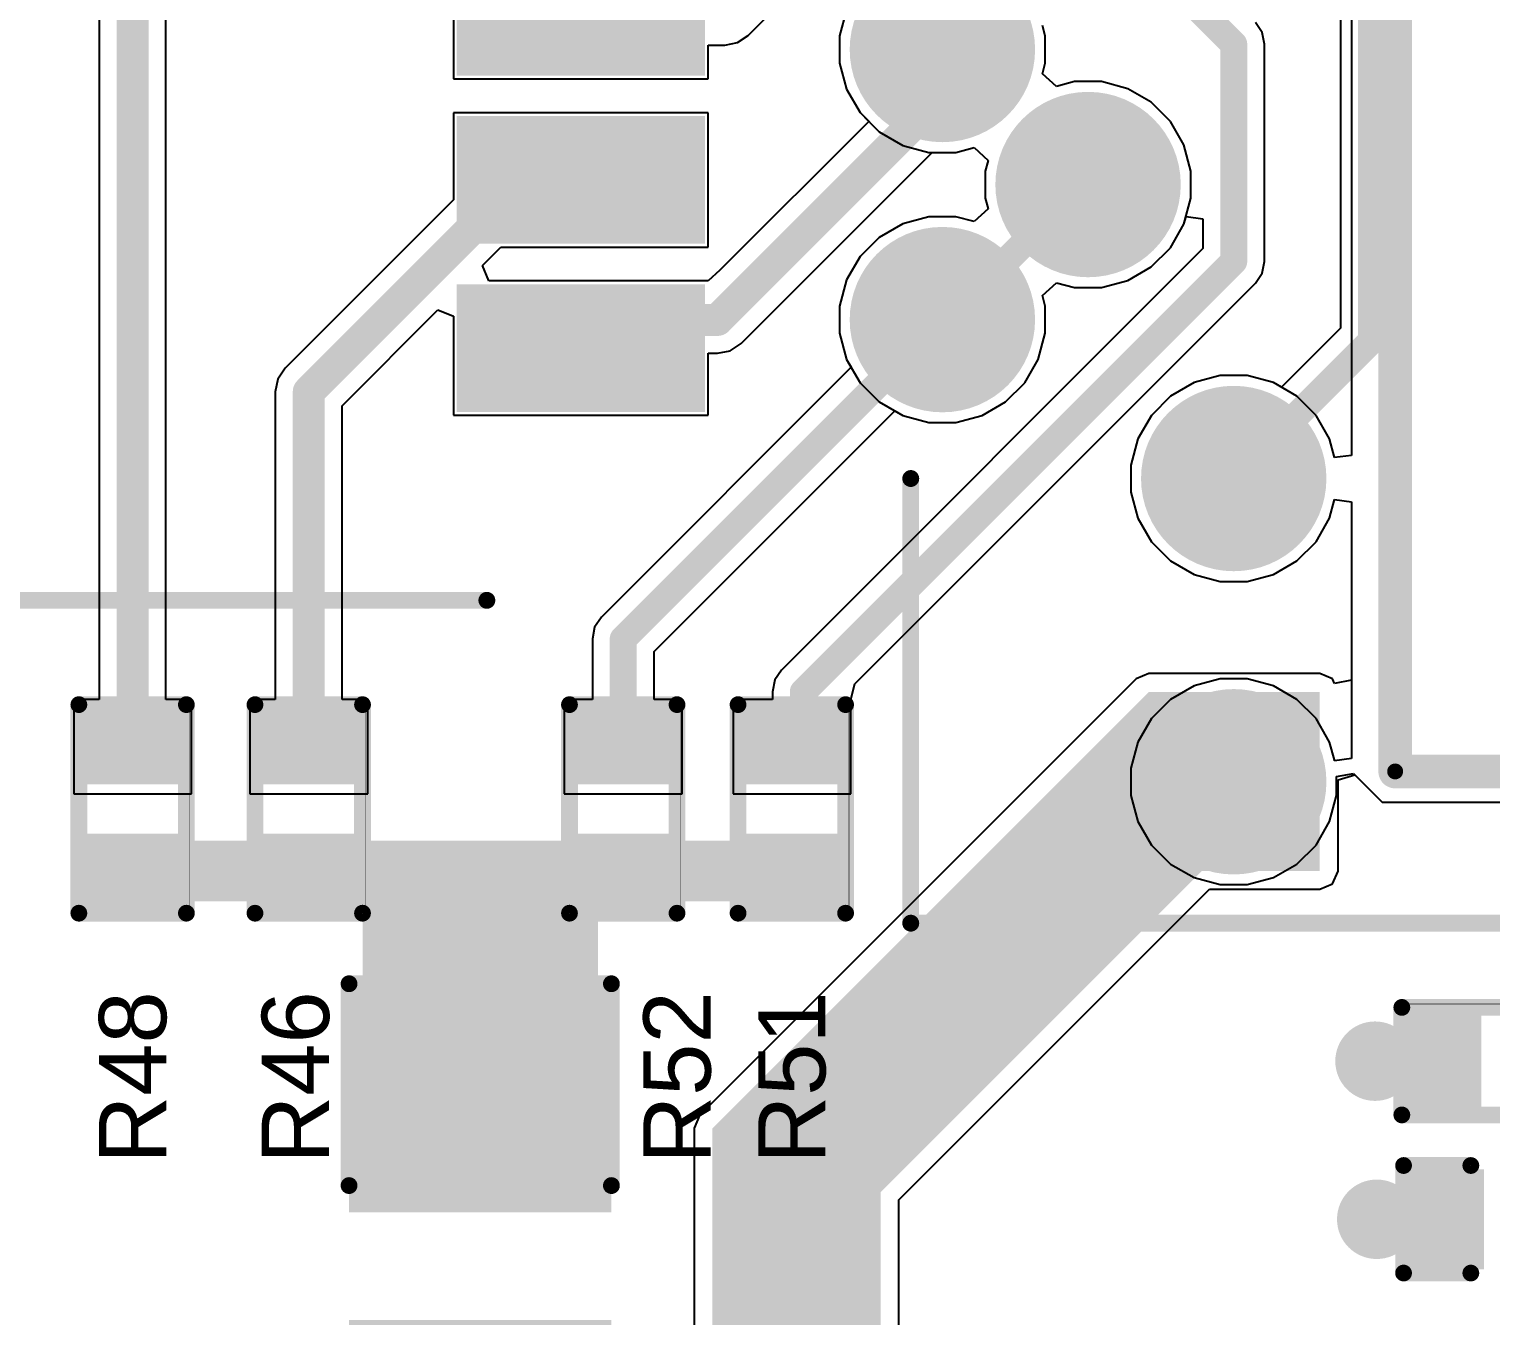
# Model space of a CAD drawing. Header units: inches. Extents: x -3 to 103, y 0 to 40.
# Drawn here: x 80.31 to 91.35, y 8.95 to 18.66 of the extents above; entities that cross this region are included whole.
import ezdxf

# ---------------------------------------------------------------- set-up
doc = ezdxf.new("R2010")
doc.units = ezdxf.units.IN
for name, color, linetype in [('Board Outline', 216, 'Continuous'), ('Bottom Layer', 5, 'Continuous'), ('Bottom Solder', 6, 'Continuous'), ('Mechanical 13', 56, 'Continuous'), ('Multi-Layer', 9, 'Continuous'), ('Pad Holes', 156, 'Continuous'), ('Top Layer', 1, 'Continuous'), ('Top Overlay', 2, 'Continuous'), ('Top Paste', 8, 'Continuous'), ('Top Solder', 216, 'Continuous'), ('Via Holes', 16, 'Continuous')]:
    doc.layers.add(name, color=color, linetype=linetype)
doc.styles.add('Arial', font='', dxfattribs={"height": 0.2})
doc.styles.get('Arial').set_extended_font_data('Arial')

# ---------------------------------------------------------------- blocks, each defined once
blk = doc.blocks.new('H1102NLT_1')
at = {"layer": 'Top Layer'}
for points in [[(-5.1, 4.825), (-3.43, 4.825), (-3.43, 4.065), (-5.1, 4.065)], [(5.1, 4.065), (3.43, 4.065), (3.43, 4.825), (5.1, 4.825)], [(-5.1, 3.555), (-3.43, 3.555), (-3.43, 2.795), (-5.1, 2.795)], [(5.1, 2.795), (3.43, 2.795), (3.43, 3.555), (5.1, 3.555)], [(-5.1, 2.285), (-3.43, 2.285), (-3.43, 1.525), (-5.1, 1.525)], [(5.1, 1.525), (3.43, 1.525), (3.43, 2.285), (5.1, 2.285)], [(-5.1, 1.015), (-3.43, 1.015), (-3.43, 0.255), (-5.1, 0.255)], [(5.1, 0.255), (3.43, 0.255), (3.43, 1.015), (5.1, 1.015)], [(-5.1, -0.255), (-3.43, -0.255), (-3.43, -1.015), (-5.1, -1.015)], [(5.1, -1.015), (3.43, -1.015), (3.43, -0.255), (5.1, -0.255)], [(-5.1, -1.525), (-3.43, -1.525), (-3.43, -2.285), (-5.1, -2.285)], [(5.1, -2.285), (3.43, -2.285), (3.43, -1.525), (5.1, -1.525)], [(-5.1, -2.795), (-3.43, -2.795), (-3.43, -3.555), (-5.1, -3.555)], [(5.1, -3.555), (3.43, -3.555), (3.43, -2.795), (5.1, -2.795)], [(-5.1, -4.065), (-3.43, -4.065), (-3.43, -4.825), (-5.1, -4.825)], [(5.1, -4.825), (3.43, -4.825), (3.43, -4.065), (5.1, -4.065)]]:
    blk.add_hatch(color=1, dxfattribs=at).paths.add_polyline_path(points)
at = {"layer": 'Top Overlay'}
blk.add_hatch(color=2, dxfattribs=at).paths.add_polyline_path([(-3.226, 4.089), (-2.413, 4.089), (-2.413, 4.902), (-3.226, 4.902)])
at = {"layer": 'Top Paste'}
for points in [[(-5.1, 4.825), (-3.43, 4.825), (-3.43, 4.065), (-5.1, 4.065)], [(5.1, 4.065), (3.43, 4.065), (3.43, 4.825), (5.1, 4.825)], [(-5.1, 3.555), (-3.43, 3.555), (-3.43, 2.795), (-5.1, 2.795)], [(5.1, 2.795), (3.43, 2.795), (3.43, 3.555), (5.1, 3.555)], [(-5.1, 2.285), (-3.43, 2.285), (-3.43, 1.525), (-5.1, 1.525)], [(5.1, 1.525), (3.43, 1.525), (3.43, 2.285), (5.1, 2.285)], [(-5.1, 1.015), (-3.43, 1.015), (-3.43, 0.255), (-5.1, 0.255)], [(5.1, 0.255), (3.43, 0.255), (3.43, 1.015), (5.1, 1.015)], [(-5.1, -0.255), (-3.43, -0.255), (-3.43, -1.015), (-5.1, -1.015)], [(5.1, -1.015), (3.43, -1.015), (3.43, -0.255), (5.1, -0.255)], [(-5.1, -1.525), (-3.43, -1.525), (-3.43, -2.285), (-5.1, -2.285)], [(5.1, -2.285), (3.43, -2.285), (3.43, -1.525), (5.1, -1.525)], [(-5.1, -2.795), (-3.43, -2.795), (-3.43, -3.555), (-5.1, -3.555)], [(5.1, -3.555), (3.43, -3.555), (3.43, -2.795), (5.1, -2.795)], [(-5.1, -4.065), (-3.43, -4.065), (-3.43, -4.825), (-5.1, -4.825)], [(5.1, -4.825), (3.43, -4.825), (3.43, -4.065), (5.1, -4.065)]]:
    blk.add_hatch(color=8, dxfattribs=at).paths.add_polyline_path(points)
at = {"layer": 'Top Solder'}
for points in [[(-5.202, 4.927), (-3.328, 4.927), (-3.328, 3.963), (-5.202, 3.963)], [(5.202, 3.963), (3.328, 3.963), (3.328, 4.927), (5.202, 4.927)], [(-5.202, 3.657), (-3.328, 3.657), (-3.328, 2.693), (-5.202, 2.693)], [(5.202, 2.693), (3.328, 2.693), (3.328, 3.657), (5.202, 3.657)], [(-5.202, 2.387), (-3.328, 2.387), (-3.328, 1.423), (-5.202, 1.423)], [(5.202, 1.423), (3.328, 1.423), (3.328, 2.387), (5.202, 2.387)], [(-5.202, 1.117), (-3.328, 1.117), (-3.328, 0.153), (-5.202, 0.153)], [(5.202, 0.153), (3.328, 0.153), (3.328, 1.117), (5.202, 1.117)], [(-5.202, -0.153), (-3.328, -0.153), (-3.328, -1.117), (-5.202, -1.117)], [(5.202, -1.117), (3.328, -1.117), (3.328, -0.153), (5.202, -0.153)], [(-5.202, -1.423), (-3.328, -1.423), (-3.328, -2.387), (-5.202, -2.387)], [(5.202, -2.387), (3.328, -2.387), (3.328, -1.423), (5.202, -1.423)], [(-5.202, -2.693), (-3.328, -2.693), (-3.328, -3.657), (-5.202, -3.657)], [(5.202, -3.657), (3.328, -3.657), (3.328, -2.693), (5.202, -2.693)], [(-5.202, -3.963), (-3.328, -3.963), (-3.328, -4.927), (-5.202, -4.927)], [(5.202, -4.927), (3.328, -4.927), (3.328, -3.963), (5.202, -3.963)]]:
    blk.add_hatch(color=216, dxfattribs=at).paths.add_polyline_path(points)
at = {"layer": 'Top Overlay'}
for points, const_width in [([(-3.555, 6.35), (3.555, 6.35)], 0.127), ([(-5.484, 4.343), (-5.484, 4.597)], 0.254), ([(-5.484, 4.597), (-5.357, 4.47)], 0.254), ([(-5.484, 4.343), (-5.357, 4.47)], 0.254), ([(-3.555, -6.35), (3.555, -6.35)], 0.127)]:
    blk.add_lwpolyline(points, dxfattribs=dict(at, const_width=const_width))
for points, const_width in [([(-3.587, 6.35, 1), (-3.523, 6.35, 1)], 0.0635), ([(3.523, 6.35, 1), (3.587, 6.35, 1)], 0.0635), ([(-5.548, 4.597, 1), (-5.421, 4.597, 1)], 0.127), ([(-5.548, 4.597, 1), (-5.421, 4.597, 1)], 0.127), ([(-5.421, 4.47, 1), (-5.294, 4.47, 1)], 0.127), ([(-5.421, 4.47, 1), (-5.294, 4.47, 1)], 0.127), ([(-5.548, 4.343, 1), (-5.421, 4.343, 1)], 0.127), ([(-5.548, 4.343, 1), (-5.421, 4.343, 1)], 0.127), ([(-3.587, -6.35, 1), (-3.523, -6.35, 1)], 0.0635), ([(3.523, -6.35, 1), (3.587, -6.35, 1)], 0.0635)]:
    blk.add_lwpolyline(points, format="xyb", close=True, dxfattribs=dict(at, const_width=const_width))
blk = doc.blocks.new('R___0402_2')
at = {"layer": 'Top Layer'}
for points in [[(-0.699, -0.318), (-0.699, 0.318), (-0.241, 0.318), (-0.241, -0.318)], [(0.241, -0.318), (0.241, 0.318), (0.699, 0.318), (0.699, -0.318)]]:
    blk.add_hatch(color=1, dxfattribs=at).paths.add_polyline_path(points)
at = {"layer": 'Top Paste'}
for points in [[(-0.699, -0.318), (-0.699, 0.318), (-0.241, 0.318), (-0.241, -0.318)], [(0.241, -0.318), (0.241, 0.318), (0.699, 0.318), (0.699, -0.318)]]:
    blk.add_hatch(color=8, dxfattribs=at).paths.add_polyline_path(points)
at = {"layer": 'Top Solder'}
for points in [[(-0.754, -0.373), (-0.754, 0.373), (-0.186, 0.373), (-0.186, -0.373)], [(0.186, -0.373), (0.186, 0.373), (0.754, 0.373), (0.754, -0.373)]]:
    blk.add_hatch(color=216, dxfattribs=at).paths.add_polyline_path(points)
at = {"layer": 'Top Overlay'}
for points, const_width in [([(0.787, 0.406), (-0.787, 0.406)], 0.127), ([(-0.787, 0.406), (-0.787, -0.406)], 0.127), ([(0.787, 0.406), (0.787, -0.406)], 0.127), ([(0.787, -0.406), (-0.787, -0.406)], 0.127), ([(0.813, -0.432), (-0.813, -0.432)], 0.00323)]:
    blk.add_lwpolyline(points, dxfattribs=dict(at, const_width=const_width))
for points, const_width in [([(-0.819, 0.406, 1), (-0.756, 0.406, 1)], 0.0635), ([(-0.819, 0.406, 1), (-0.756, 0.406, 1)], 0.0635), ([(0.756, 0.406, 1), (0.819, 0.406, 1)], 0.0635), ([(0.756, 0.406, 1), (0.819, 0.406, 1)], 0.0635), ([(-0.819, -0.406, 1), (-0.756, -0.406, 1)], 0.0635), ([(-0.819, -0.406, 1), (-0.756, -0.406, 1)], 0.0635), ([(-0.814, -0.432, 1), (-0.812, -0.432, 1)], 0.00161), ([(0.756, -0.406, 1), (0.819, -0.406, 1)], 0.0635), ([(0.756, -0.406, 1), (0.819, -0.406, 1)], 0.0635), ([(0.812, -0.432, 1), (0.814, -0.432, 1)], 0.00161)]:
    blk.add_lwpolyline(points, format="xyb", close=True, dxfattribs=dict(at, const_width=const_width))
blk = doc.blocks.new('R___0402_3')
at = {"layer": 'Top Layer'}
for points in [[(-0.699, -0.318), (-0.699, 0.318), (-0.241, 0.318), (-0.241, -0.318)], [(0.241, -0.318), (0.241, 0.318), (0.699, 0.318), (0.699, -0.318)]]:
    blk.add_hatch(color=1, dxfattribs=at).paths.add_polyline_path(points)
at = {"layer": 'Top Paste'}
for points in [[(-0.699, -0.318), (-0.699, 0.318), (-0.241, 0.318), (-0.241, -0.318)], [(0.241, -0.318), (0.241, 0.318), (0.699, 0.318), (0.699, -0.318)]]:
    blk.add_hatch(color=8, dxfattribs=at).paths.add_polyline_path(points)
at = {"layer": 'Top Solder'}
for points in [[(-0.754, -0.373), (-0.754, 0.373), (-0.186, 0.373), (-0.186, -0.373)], [(0.186, -0.373), (0.186, 0.373), (0.754, 0.373), (0.754, -0.373)]]:
    blk.add_hatch(color=216, dxfattribs=at).paths.add_polyline_path(points)
at = {"layer": 'Top Overlay'}
for points, const_width in [([(-0.787, 0.406), (0.787, 0.406)], 0.127), ([(-0.787, 0.406), (-0.787, -0.406)], 0.127), ([(0.787, 0.406), (0.787, -0.406)], 0.127), ([(-0.787, -0.406), (0.787, -0.406)], 0.127), ([(-0.813, -0.432), (0.813, -0.432)], 0.00323)]:
    blk.add_lwpolyline(points, dxfattribs=dict(at, const_width=const_width))
for points, const_width in [([(-0.819, 0.406, 1), (-0.756, 0.406, 1)], 0.0635), ([(-0.819, 0.406, 1), (-0.756, 0.406, 1)], 0.0635), ([(0.756, 0.406, 1), (0.819, 0.406, 1)], 0.0635), ([(0.756, 0.406, 1), (0.819, 0.406, 1)], 0.0635), ([(-0.819, -0.406, 1), (-0.756, -0.406, 1)], 0.0635), ([(-0.819, -0.406, 1), (-0.756, -0.406, 1)], 0.0635), ([(-0.814, -0.432, 1), (-0.812, -0.432, 1)], 0.00161), ([(0.756, -0.406, 1), (0.819, -0.406, 1)], 0.0635), ([(0.756, -0.406, 1), (0.819, -0.406, 1)], 0.0635), ([(0.812, -0.432, 1), (0.814, -0.432, 1)], 0.00161)]:
    blk.add_lwpolyline(points, format="xyb", close=True, dxfattribs=dict(at, const_width=const_width))
blk = doc.blocks.new('R___0402_4')
at = {"layer": 'Top Layer'}
for points in [[(-0.699, -0.318), (-0.699, 0.318), (-0.241, 0.318), (-0.241, -0.318)], [(0.241, -0.318), (0.241, 0.318), (0.699, 0.318), (0.699, -0.318)]]:
    blk.add_hatch(color=1, dxfattribs=at).paths.add_polyline_path(points)
at = {"layer": 'Top Paste'}
for points in [[(-0.699, -0.318), (-0.699, 0.318), (-0.241, 0.318), (-0.241, -0.318)], [(0.241, -0.318), (0.241, 0.318), (0.699, 0.318), (0.699, -0.318)]]:
    blk.add_hatch(color=8, dxfattribs=at).paths.add_polyline_path(points)
at = {"layer": 'Top Solder'}
for points in [[(-0.754, -0.373), (-0.754, 0.373), (-0.186, 0.373), (-0.186, -0.373)], [(0.186, -0.373), (0.186, 0.373), (0.754, 0.373), (0.754, -0.373)]]:
    blk.add_hatch(color=216, dxfattribs=at).paths.add_polyline_path(points)
at = {"layer": 'Top Overlay'}
for points, const_width in [([(-0.787, 0.406), (0.787, 0.406)], 0.127), ([(-0.787, 0.406), (-0.787, -0.406)], 0.127), ([(0.787, 0.406), (0.787, -0.406)], 0.127), ([(-0.787, -0.406), (0.787, -0.406)], 0.127), ([(-0.813, -0.432), (0.813, -0.432)], 0.00323)]:
    blk.add_lwpolyline(points, dxfattribs=dict(at, const_width=const_width))
for points, const_width in [([(-0.819, 0.406, 1), (-0.756, 0.406, 1)], 0.0635), ([(-0.819, 0.406, 1), (-0.756, 0.406, 1)], 0.0635), ([(0.756, 0.406, 1), (0.819, 0.406, 1)], 0.0635), ([(0.756, 0.406, 1), (0.819, 0.406, 1)], 0.0635), ([(-0.819, -0.406, 1), (-0.756, -0.406, 1)], 0.0635), ([(-0.819, -0.406, 1), (-0.756, -0.406, 1)], 0.0635), ([(-0.814, -0.432, 1), (-0.812, -0.432, 1)], 0.00161), ([(0.756, -0.406, 1), (0.819, -0.406, 1)], 0.0635), ([(0.756, -0.406, 1), (0.819, -0.406, 1)], 0.0635), ([(0.812, -0.432, 1), (0.814, -0.432, 1)], 0.00161)]:
    blk.add_lwpolyline(points, format="xyb", close=True, dxfattribs=dict(at, const_width=const_width))
blk = doc.blocks.new('R___0402_5')
at = {"layer": 'Top Layer'}
for points in [[(-0.699, -0.318), (-0.699, 0.318), (-0.241, 0.318), (-0.241, -0.318)], [(0.241, -0.318), (0.241, 0.318), (0.699, 0.318), (0.699, -0.318)]]:
    blk.add_hatch(color=1, dxfattribs=at).paths.add_polyline_path(points)
at = {"layer": 'Top Paste'}
for points in [[(-0.699, -0.318), (-0.699, 0.318), (-0.241, 0.318), (-0.241, -0.318)], [(0.241, -0.318), (0.241, 0.318), (0.699, 0.318), (0.699, -0.318)]]:
    blk.add_hatch(color=8, dxfattribs=at).paths.add_polyline_path(points)
at = {"layer": 'Top Solder'}
for points in [[(-0.754, -0.373), (-0.754, 0.373), (-0.186, 0.373), (-0.186, -0.373)], [(0.186, -0.373), (0.186, 0.373), (0.754, 0.373), (0.754, -0.373)]]:
    blk.add_hatch(color=216, dxfattribs=at).paths.add_polyline_path(points)
at = {"layer": 'Top Overlay'}
for points, const_width in [([(-0.787, 0.406), (0.787, 0.406)], 0.127), ([(-0.787, 0.406), (-0.787, -0.406)], 0.127), ([(0.787, 0.406), (0.787, -0.406)], 0.127), ([(-0.787, -0.406), (0.787, -0.406)], 0.127), ([(-0.813, -0.432), (0.813, -0.432)], 0.00323)]:
    blk.add_lwpolyline(points, dxfattribs=dict(at, const_width=const_width))
for points, const_width in [([(-0.819, 0.406, 1), (-0.756, 0.406, 1)], 0.0635), ([(-0.819, 0.406, 1), (-0.756, 0.406, 1)], 0.0635), ([(0.756, 0.406, 1), (0.819, 0.406, 1)], 0.0635), ([(0.756, 0.406, 1), (0.819, 0.406, 1)], 0.0635), ([(-0.819, -0.406, 1), (-0.756, -0.406, 1)], 0.0635), ([(-0.819, -0.406, 1), (-0.756, -0.406, 1)], 0.0635), ([(-0.814, -0.432, 1), (-0.812, -0.432, 1)], 0.00161), ([(0.756, -0.406, 1), (0.819, -0.406, 1)], 0.0635), ([(0.756, -0.406, 1), (0.819, -0.406, 1)], 0.0635), ([(0.812, -0.432, 1), (0.814, -0.432, 1)], 0.00161)]:
    blk.add_lwpolyline(points, format="xyb", close=True, dxfattribs=dict(at, const_width=const_width))
blk = doc.blocks.new('R___0402_6')
at = {"layer": 'Top Layer'}
for points in [[(-0.699, -0.318), (-0.699, 0.318), (-0.241, 0.318), (-0.241, -0.318)], [(0.241, -0.318), (0.241, 0.318), (0.699, 0.318), (0.699, -0.318)]]:
    blk.add_hatch(color=1, dxfattribs=at).paths.add_polyline_path(points)
at = {"layer": 'Top Paste'}
for points in [[(-0.699, -0.318), (-0.699, 0.318), (-0.241, 0.318), (-0.241, -0.318)], [(0.241, -0.318), (0.241, 0.318), (0.699, 0.318), (0.699, -0.318)]]:
    blk.add_hatch(color=8, dxfattribs=at).paths.add_polyline_path(points)
at = {"layer": 'Top Solder'}
for points in [[(-0.754, -0.373), (-0.754, 0.373), (-0.186, 0.373), (-0.186, -0.373)], [(0.186, -0.373), (0.186, 0.373), (0.754, 0.373), (0.754, -0.373)]]:
    blk.add_hatch(color=216, dxfattribs=at).paths.add_polyline_path(points)
at = {"layer": 'Top Overlay'}
for points, const_width in [([(-0.787, 0.406), (0.787, 0.406)], 0.127), ([(-0.787, 0.406), (-0.787, -0.406)], 0.127), ([(0.787, 0.406), (0.787, -0.406)], 0.127), ([(-0.787, -0.406), (0.787, -0.406)], 0.127), ([(-0.813, -0.432), (0.813, -0.432)], 0.00323)]:
    blk.add_lwpolyline(points, dxfattribs=dict(at, const_width=const_width))
for points, const_width in [([(-0.819, 0.406, 1), (-0.756, 0.406, 1)], 0.0635), ([(-0.819, 0.406, 1), (-0.756, 0.406, 1)], 0.0635), ([(0.756, 0.406, 1), (0.819, 0.406, 1)], 0.0635), ([(0.756, 0.406, 1), (0.819, 0.406, 1)], 0.0635), ([(-0.819, -0.406, 1), (-0.756, -0.406, 1)], 0.0635), ([(-0.819, -0.406, 1), (-0.756, -0.406, 1)], 0.0635), ([(-0.814, -0.432, 1), (-0.812, -0.432, 1)], 0.00161), ([(0.756, -0.406, 1), (0.819, -0.406, 1)], 0.0635), ([(0.756, -0.406, 1), (0.819, -0.406, 1)], 0.0635), ([(0.812, -0.432, 1), (0.814, -0.432, 1)], 0.00161)]:
    blk.add_lwpolyline(points, format="xyb", close=True, dxfattribs=dict(at, const_width=const_width))
blk = doc.blocks.new('C___1206_7')
at = {"layer": 'Top Layer'}
for points in [[(-2.032, 0.889), (-0.508, 0.889), (-0.508, -0.889), (-2.032, -0.889)], [(0.508, 0.889), (2.032, 0.889), (2.032, -0.889), (0.508, -0.889)]]:
    blk.add_hatch(color=1, dxfattribs=at).paths.add_polyline_path(points)
at = {"layer": 'Top Paste'}
for points in [[(-2.032, 0.889), (-0.508, 0.889), (-0.508, -0.889), (-2.032, -0.889)], [(0.508, 0.889), (2.032, 0.889), (2.032, -0.889), (0.508, -0.889)]]:
    blk.add_hatch(color=8, dxfattribs=at).paths.add_polyline_path(points)
at = {"layer": 'Top Solder'}
for points in [[(-2.1336, 0.9906), (-0.4064, 0.9906), (-0.4064, -0.9906), (-2.1336, -0.9906)], [(0.4064, 0.9906), (2.1336, 0.9906), (2.1336, -0.9906), (0.4064, -0.9906)]]:
    blk.add_hatch(color=216, dxfattribs=at).paths.add_polyline_path(points)
at = {"layer": 'Top Overlay', "const_width": 0.127}
for points in [[(-2.1336, 0.9906), (-0.6096, 0.9906)], [(-2.1336, 0.9906), (-2.1336, -0.9906)], [(0.6096, 0.9906), (2.1336, 0.9906)], [(2.1336, 0.9906), (2.1336, -0.9906)], [(-2.1336, -0.9906), (-0.6096, -0.9906)], [(0.6096, -0.9906), (2.1336, -0.9906)]]:
    blk.add_lwpolyline(points, dxfattribs=at)
at = {"layer": 'Top Overlay', "const_width": 0.0635}
for points in [[(-2.16535, 0.9906, 1), (-2.10185, 0.9906, 1)], [(-2.16535, 0.9906, 1), (-2.10185, 0.9906, 1)], [(-0.64135, 0.9906, 1), (-0.57785, 0.9906, 1)], [(0.57785, 0.9906, 1), (0.64135, 0.9906, 1)], [(2.10185, 0.9906, 1), (2.16535, 0.9906, 1)], [(2.10185, 0.9906, 1), (2.16535, 0.9906, 1)], [(-2.16535, -0.9906, 1), (-2.10185, -0.9906, 1)], [(-2.16535, -0.9906, 1), (-2.10185, -0.9906, 1)], [(-0.64135, -0.9906, 1), (-0.57785, -0.9906, 1)], [(0.57785, -0.9906, 1), (0.64135, -0.9906, 1)], [(2.10185, -0.9906, 1), (2.16535, -0.9906, 1)], [(2.10185, -0.9906, 1), (2.16535, -0.9906, 1)]]:
    blk.add_lwpolyline(points, format="xyb", close=True, dxfattribs=at)
blk = doc.blocks.new('C___0402_8')
at = {"layer": 'Top Layer'}
for points in [[(-0.699, -0.318), (-0.699, 0.318), (-0.241, 0.318), (-0.241, -0.318)], [(0.241, -0.318), (0.241, 0.318), (0.699, 0.318), (0.699, -0.318)]]:
    blk.add_hatch(color=1, dxfattribs=at).paths.add_polyline_path(points)
at = {"layer": 'Top Paste'}
for points in [[(-0.699, -0.318), (-0.699, 0.318), (-0.241, 0.318), (-0.241, -0.318)], [(0.241, -0.318), (0.241, 0.318), (0.699, 0.318), (0.699, -0.318)]]:
    blk.add_hatch(color=8, dxfattribs=at).paths.add_polyline_path(points)
at = {"layer": 'Top Solder'}
for points in [[(-0.758, -0.377), (-0.758, 0.377), (-0.181, 0.377), (-0.181, -0.377)], [(0.181, -0.377), (0.181, 0.377), (0.758, 0.377), (0.758, -0.377)]]:
    blk.add_hatch(color=216, dxfattribs=at).paths.add_polyline_path(points)
at = {"layer": 'Top Overlay', "const_width": 0.127}
for points in [[(-0.787, 0.406), (-0.787, -0.406)], [(-0.279, 0.406), (-0.787, 0.406)], [(0.787, 0.406), (0.279, 0.406)], [(0.787, 0.406), (0.787, -0.406)], [(-0.279, -0.406), (-0.787, -0.406)], [(0.787, -0.406), (0.279, -0.406)]]:
    blk.add_lwpolyline(points, dxfattribs=at)
at = {"layer": 'Top Overlay', "const_width": 0.0635}
for points in [[(-0.819, 0.406, 1), (-0.756, 0.406, 1)], [(-0.819, 0.406, 1), (-0.756, 0.406, 1)], [(-0.311, 0.406, 1), (-0.248, 0.406, 1)], [(0.248, 0.406, 1), (0.311, 0.406, 1)], [(0.756, 0.406, 1), (0.819, 0.406, 1)], [(0.756, 0.406, 1), (0.819, 0.406, 1)], [(-0.819, -0.406, 1), (-0.756, -0.406, 1)], [(-0.819, -0.406, 1), (-0.756, -0.406, 1)], [(-0.311, -0.406, 1), (-0.248, -0.406, 1)], [(0.248, -0.406, 1), (0.311, -0.406, 1)], [(0.756, -0.406, 1), (0.819, -0.406, 1)], [(0.756, -0.406, 1), (0.819, -0.406, 1)]]:
    blk.add_lwpolyline(points, format="xyb", close=True, dxfattribs=at)
blk = doc.blocks.new('RC01835_79')
at = {"layer": 'Bottom Layer'}
h = blk.add_hatch(color=5, dxfattribs=at)
edge = h.paths.add_edge_path()
edge.add_arc((4.77, -1.6), 0.65, 0, 360)
h = blk.add_hatch(color=5, dxfattribs=at)
edge = h.paths.add_edge_path()
edge.add_arc((7.06, -1.6), 0.65, 0, 360)
h = blk.add_hatch(color=5, dxfattribs=at)
edge = h.paths.add_edge_path()
edge.add_arc((2.55, -2.7), 0.65, 0, 360)
h = blk.add_hatch(color=5, dxfattribs=at)
edge = h.paths.add_edge_path()
edge.add_arc((1.53, -3.8), 0.65, 0, 360)
h = blk.add_hatch(color=5, dxfattribs=at)
edge = h.paths.add_edge_path()
edge.add_arc((3.57, -3.8), 0.65, 0, 360)
at = {"layer": 'Bottom Solder'}
h = blk.add_hatch(color=6, dxfattribs=at)
edge = h.paths.add_edge_path()
edge.add_arc((4.77, -1.6), 0.7, 0, 360)
h = blk.add_hatch(color=6, dxfattribs=at)
edge = h.paths.add_edge_path()
edge.add_arc((7.06, -1.6), 0.7, 0, 360)
h = blk.add_hatch(color=6, dxfattribs=at)
edge = h.paths.add_edge_path()
edge.add_arc((2.55, -2.7), 0.7, 0, 360)
h = blk.add_hatch(color=6, dxfattribs=at)
edge = h.paths.add_edge_path()
edge.add_arc((1.53, -3.8), 0.7, 0, 360)
h = blk.add_hatch(color=6, dxfattribs=at)
edge = h.paths.add_edge_path()
edge.add_arc((3.57, -3.8), 0.7, 0, 360)
at = {"layer": 'Multi-Layer'}
h = blk.add_hatch(color=9, dxfattribs=at)
edge = h.paths.add_edge_path()
edge.add_arc((4.77, -1.6), 0.65, 0, 360)
h = blk.add_hatch(color=9, dxfattribs=at)
edge = h.paths.add_edge_path()
edge.add_arc((7.06, -1.6), 0.65, 0, 360)
h = blk.add_hatch(color=9, dxfattribs=at)
edge = h.paths.add_edge_path()
edge.add_arc((2.55, -2.7), 0.65, 0, 360)
h = blk.add_hatch(color=9, dxfattribs=at)
edge = h.paths.add_edge_path()
edge.add_arc((1.53, -3.8), 0.65, 0, 360)
h = blk.add_hatch(color=9, dxfattribs=at)
edge = h.paths.add_edge_path()
edge.add_arc((3.57, -3.8), 0.65, 0, 360)
at = {"layer": 'Pad Holes'}
h = blk.add_hatch(color=7, dxfattribs=at)
edge = h.paths.add_edge_path()
edge.add_arc((4.77, -1.6), 0.45, 0, 360)
h = blk.add_hatch(color=7, dxfattribs=at)
edge = h.paths.add_edge_path()
edge.add_arc((7.06, -1.6), 0.45, 0, 360)
h = blk.add_hatch(color=7, dxfattribs=at)
edge = h.paths.add_edge_path()
edge.add_arc((2.55, -2.7), 0.45, 0, 360)
h = blk.add_hatch(color=7, dxfattribs=at)
edge = h.paths.add_edge_path()
edge.add_arc((1.53, -3.8), 0.45, 0, 360)
h = blk.add_hatch(color=7, dxfattribs=at)
edge = h.paths.add_edge_path()
edge.add_arc((3.57, -3.8), 0.45, 0, 360)
at = {"layer": 'Top Layer'}
h = blk.add_hatch(color=1, dxfattribs=at)
edge = h.paths.add_edge_path()
edge.add_arc((4.77, -1.6), 0.65, 0, 360)
h = blk.add_hatch(color=1, dxfattribs=at)
edge = h.paths.add_edge_path()
edge.add_arc((7.06, -1.6), 0.65, 0, 360)
h = blk.add_hatch(color=1, dxfattribs=at)
edge = h.paths.add_edge_path()
edge.add_arc((2.55, -2.7), 0.65, 0, 360)
h = blk.add_hatch(color=1, dxfattribs=at)
edge = h.paths.add_edge_path()
edge.add_arc((1.53, -3.8), 0.65, 0, 360)
h = blk.add_hatch(color=1, dxfattribs=at)
edge = h.paths.add_edge_path()
edge.add_arc((3.57, -3.8), 0.65, 0, 360)
at = {"layer": 'Top Solder'}
h = blk.add_hatch(color=216, dxfattribs=at)
edge = h.paths.add_edge_path()
edge.add_arc((4.77, -1.6), 0.7, 0, 360)
h = blk.add_hatch(color=216, dxfattribs=at)
edge = h.paths.add_edge_path()
edge.add_arc((7.06, -1.6), 0.7, 0, 360)
h = blk.add_hatch(color=216, dxfattribs=at)
edge = h.paths.add_edge_path()
edge.add_arc((2.55, -2.7), 0.7, 0, 360)
h = blk.add_hatch(color=216, dxfattribs=at)
edge = h.paths.add_edge_path()
edge.add_arc((1.53, -3.8), 0.7, 0, 360)
h = blk.add_hatch(color=216, dxfattribs=at)
edge = h.paths.add_edge_path()
edge.add_arc((3.57, -3.8), 0.7, 0, 360)
at = {"layer": 'Mechanical 13', "const_width": 0.12}
for points in [[(6.982, -0.381), (6.982, 9.009)], [(6.982, -0.381), (-6.984, -0.381)]]:
    blk.add_lwpolyline(points, dxfattribs=at)
at = {"layer": 'Mechanical 13', "const_width": 0.06}
blk.add_lwpolyline([(6.952, -0.381, 1), (7.012, -0.381, 1)], format="xyb", close=True, dxfattribs=at)
blk.add_lwpolyline([(6.952, -0.381, 1), (7.012, -0.381, 1)], format="xyb", close=True, dxfattribs=at)
at = {"layer": 'Top Overlay', "const_width": 0.127}
for points in [[(8.128, -4.039), (8.128, 2.077)], [(8.128, -4.039), (4.77, -4.039)]]:
    blk.add_lwpolyline(points, dxfattribs=at)
at = {"layer": 'Top Overlay', "const_width": 0.0635}
for points in [[(4.738, -4.039, 1), (4.802, -4.039, 1)], [(8.096, -4.039, 1), (8.16, -4.039, 1)], [(8.096, -4.039, 1), (8.16, -4.039, 1)]]:
    blk.add_lwpolyline(points, format="xyb", close=True, dxfattribs=at)

msp = doc.modelspace()

# ---------------------------------------------------------------- hatches: boundary and pattern name
at = {"layer": 'Bottom Layer'}
h = msp.add_hatch(color=5, dxfattribs=at)
edge = h.paths.add_edge_path()
edge.add_arc((90.475, 10.871), 0.3, 0, 360)
h = msp.add_hatch(color=5, dxfattribs=at)
edge = h.paths.add_edge_path()
edge.add_arc((90.488, 9.677), 0.3, 0, 360)
at = {"layer": 'Bottom Solder'}
h = msp.add_hatch(color=6, dxfattribs=at)
edge = h.paths.add_edge_path()
edge.add_arc((90.475, 10.871), 0.3, 0, 360)
h = msp.add_hatch(color=6, dxfattribs=at)
edge = h.paths.add_edge_path()
edge.add_arc((90.488, 9.677), 0.3, 0, 360)
at = {"layer": 'Top Layer'}
for points in [[(90.058, 12.306), (89.167, 12.306), (86.741, 9.881), (86.741, 5.613), (70.739, 5.613), (70.739, 13.4), (73.114, 13.4), (73.114, 12.052), (74.435, 12.052), (74.435, 7.214), (77.572, 7.214), (77.572, 10.707), (77.583, 10.719), (77.583, 11.481), (79.769, 11.481), (79.769, 6.604), (85.471, 6.604), (85.471, 10.364), (88.768, 13.66), (90.058, 13.66)], [(80.775, 12.078), (86.389, 12.078), (86.389, 12.535), (80.775, 12.535)], [(82.829, 9.83), (84.607, 9.83), (84.607, 12.243), (82.829, 12.243)]]:
    msp.add_hatch(color=1, dxfattribs=at).paths.add_polyline_path(points)
h = msp.add_hatch(color=1, dxfattribs=at)
edge = h.paths.add_edge_path()
edge.add_arc((90.475, 10.871), 0.3, 0, 360)
h = msp.add_hatch(color=1, dxfattribs=at)
edge = h.paths.add_edge_path()
edge.add_arc((90.488, 9.677), 0.3, 0, 360)
at = {"layer": 'Via Holes'}
h = msp.add_hatch(color=7, dxfattribs=at)
edge = h.paths.add_edge_path()
edge.add_arc((90.475, 10.871), 0.15, 0, 360)
h = msp.add_hatch(color=7, dxfattribs=at)
edge = h.paths.add_edge_path()
edge.add_arc((90.488, 9.677), 0.15, 0, 360)

# ---------------------------------------------------------------- linework, layer by layer
at = {"layer": 'Board Outline', "const_width": 0.254}
for points in [[(90.627, 13.058), (90.627, 27.026)], [(90.627, 13.058), (100, 13.058)]]:
    msp.add_lwpolyline(points, dxfattribs=at)
at = {"layer": 'Board Outline', "const_width": 0.127}
msp.add_lwpolyline([(90.564, 13.058, 1), (90.691, 13.058, 1)], format="xyb", close=True, dxfattribs=at)
msp.add_lwpolyline([(90.564, 13.058, 1), (90.691, 13.058, 1)], format="xyb", close=True, dxfattribs=at)
at = {"layer": 'Bottom Layer'}
for p, q in [((90.297, 24.084), (90.297, 15.446)), ((86.484, 18.811), (86.431, 18.613)), ((87.985, 18.613), (87.964, 18.693)), ((86.431, 18.613), (86.431, 18.408)), ((87.985, 18.408), (87.985, 18.613)), ((86.431, 18.408), (86.484, 18.211)), ((87.964, 18.328), (87.985, 18.408)), ((88.069, 18.231), (87.964, 18.328)), ((88.206, 18.268), (88.069, 18.231)), ((88.41, 18.268), (88.206, 18.268)), ((88.608, 18.215), (88.41, 18.268)), ((88.785, 18.112), (88.608, 18.215)), ((86.484, 18.211), (86.586, 18.034)), ((88.93, 17.968), (88.785, 18.112)), ((86.586, 18.034), (86.731, 17.889)), ((86.731, 17.889), (86.908, 17.787)), ((89.032, 17.79), (88.93, 17.968)), ((86.908, 17.787), (87.106, 17.734)), ((87.31, 17.734), (87.447, 17.77)), ((87.447, 17.77), (87.553, 17.673)), ((89.085, 17.593), (89.032, 17.79)), ((87.106, 17.734), (87.31, 17.734)), ((87.553, 17.673), (87.531, 17.593)), ((87.531, 17.593), (87.531, 17.388)), ((89.085, 17.388), (89.085, 17.593)), ((87.531, 17.388), (87.553, 17.308)), ((89.032, 17.191), (89.085, 17.388)), ((87.106, 17.248), (86.908, 17.195)), ((87.31, 17.248), (87.106, 17.248)), ((87.447, 17.211), (87.31, 17.248)), ((87.553, 17.308), (87.447, 17.211)), ((86.908, 17.195), (86.731, 17.092)), ((88.93, 17.013), (89.032, 17.191)), ((86.731, 17.092), (86.586, 16.948)), ((88.785, 16.869), (88.93, 17.013)), ((86.586, 16.948), (86.484, 16.771)), ((88.608, 16.767), (88.785, 16.869)), ((86.484, 16.771), (86.431, 16.573)), ((87.964, 16.653), (88.069, 16.75)), ((88.069, 16.75), (88.206, 16.714)), ((88.206, 16.714), (88.41, 16.714)), ((88.41, 16.714), (88.608, 16.767)), ((86.431, 16.573), (86.431, 16.368)), ((87.985, 16.573), (87.964, 16.653)), ((87.985, 16.368), (87.985, 16.573)), ((86.431, 16.368), (86.484, 16.171)), ((87.932, 16.171), (87.985, 16.368)), ((86.484, 16.171), (86.586, 15.994)), ((87.83, 15.994), (87.932, 16.171)), ((89.306, 16.048), (89.108, 15.995)), ((89.51, 16.048), (89.306, 16.048)), ((89.708, 15.995), (89.51, 16.048)), ((86.586, 15.994), (86.731, 15.849)), ((87.685, 15.849), (87.83, 15.994)), ((89.108, 15.995), (88.931, 15.892)), ((89.885, 15.892), (89.708, 15.995)), ((86.731, 15.849), (86.908, 15.747)), ((87.508, 15.747), (87.685, 15.849)), ((88.931, 15.892), (88.786, 15.748)), ((90.03, 15.748), (89.885, 15.892)), ((86.908, 15.747), (87.106, 15.694)), ((87.106, 15.694), (87.31, 15.694)), ((87.31, 15.694), (87.508, 15.747)), ((88.786, 15.748), (88.684, 15.571)), ((90.132, 15.571), (90.03, 15.748)), ((88.684, 15.571), (88.631, 15.373)), ((90.17, 15.43), (90.132, 15.571)), ((88.631, 15.373), (88.631, 15.168)), ((90.297, 15.446), (90.17, 15.43)), ((88.631, 15.168), (88.684, 14.971)), ((90.132, 14.971), (90.17, 15.112)), ((90.17, 15.112), (90.297, 15.095)), ((90.297, 15.095), (90.297, 13.167)), ((88.684, 14.971), (88.786, 14.794)), ((90.03, 14.794), (90.132, 14.971)), ((88.786, 14.794), (88.931, 14.649)), ((89.885, 14.649), (90.03, 14.794)), ((88.931, 14.649), (89.108, 14.547)), ((89.708, 14.547), (89.885, 14.649)), ((89.108, 14.547), (89.306, 14.494)), ((89.306, 14.494), (89.51, 14.494)), ((89.51, 14.494), (89.708, 14.547)), ((89.108, 13.705), (88.931, 13.602)), ((89.306, 13.758), (89.108, 13.705)), ((89.51, 13.758), (89.306, 13.758)), ((89.708, 13.705), (89.51, 13.758)), ((89.885, 13.602), (89.708, 13.705)), ((88.931, 13.602), (88.786, 13.458)), ((90.03, 13.458), (89.885, 13.602)), ((88.786, 13.458), (88.684, 13.28)), ((90.132, 13.28), (90.03, 13.458)), ((88.684, 13.28), (88.631, 13.083)), ((90.168, 13.147), (90.132, 13.28)), ((90.17, 13.14), (90.168, 13.147)), ((90.297, 13.156), (90.17, 13.14)), ((90.297, 13.167), (90.297, 13.156)), ((88.631, 13.083), (88.631, 12.878)), ((90.185, 13.022), (90.312, 13.043)), ((90.312, 13.043), (90.321, 13.035)), ((90.321, 13.035), (90.528, 12.827)), ((90.185, 13.014), (90.185, 13.022)), ((90.185, 12.878), (90.185, 13.014)), ((88.631, 12.878), (88.684, 12.681)), ((90.132, 12.681), (90.185, 12.878)), ((90.528, 12.827), (93.434, 12.827)), ((88.684, 12.681), (88.786, 12.503)), ((90.03, 12.503), (90.132, 12.681)), ((88.786, 12.503), (88.931, 12.359)), ((89.885, 12.359), (90.03, 12.503)), ((88.931, 12.359), (89.108, 12.257)), ((89.108, 12.257), (89.306, 12.204)), ((89.51, 12.204), (89.708, 12.257)), ((89.708, 12.257), (89.885, 12.359)), ((89.306, 12.204), (89.51, 12.204))]:
    msp.add_line(p, q, dxfattribs=at)
at = {"layer": 'Top Layer'}
for p, q in [((90.214, 24.399), (90.214, 16.406)), ((80.84, 20.946), (80.84, 13.602)), ((81.345, 13.602), (81.345, 20.841)), ((83.516, 19.303), (83.516, 18.289)), ((85.742, 18.617), (86.107, 18.982)), ((86.484, 18.811), (86.431, 18.613)), ((89.624, 18.64), (89.573, 18.716)), ((85.44, 18.289), (85.44, 18.543)), ((85.44, 18.543), (85.564, 18.543)), ((85.564, 18.543), (85.66, 18.563)), ((85.66, 18.563), (85.742, 18.617)), ((86.431, 18.613), (86.431, 18.408)), ((89.641, 18.551), (89.624, 18.64)), ((89.641, 16.911), (89.641, 18.551)), ((86.431, 18.408), (86.484, 18.211)), ((83.516, 18.289), (85.44, 18.289)), ((86.484, 18.211), (86.586, 18.034)), ((85.44, 18.033), (83.516, 18.033)), ((83.516, 18.033), (83.516, 17.376)), ((85.44, 17.019), (85.44, 18.033)), ((86.586, 18.034), (86.652, 17.968)), ((86.652, 17.968), (85.527, 16.844)), ((87.31, 17.734), (87.447, 17.77)), ((87.447, 17.77), (87.553, 17.673)), ((85.688, 16.291), (87.131, 17.734)), ((87.131, 17.734), (87.31, 17.734)), ((87.553, 17.673), (87.531, 17.593)), ((87.531, 17.593), (87.531, 17.388)), ((83.516, 17.376), (82.244, 16.104)), ((87.531, 17.388), (87.553, 17.308)), ((87.106, 17.248), (86.908, 17.195)), ((87.31, 17.248), (87.106, 17.248)), ((87.447, 17.211), (87.31, 17.248)), ((87.553, 17.308), (87.447, 17.211)), ((89.032, 17.191), (89.048, 17.25)), ((89.048, 17.25), (89.175, 17.233)), ((89.175, 17.233), (89.175, 17.008)), ((86.908, 17.195), (86.731, 17.092)), ((88.93, 17.013), (89.032, 17.191)), ((83.735, 16.88), (83.873, 17.019)), ((83.873, 17.019), (85.44, 17.019)), ((89.175, 17.008), (85.993, 13.825)), ((86.731, 17.092), (86.586, 16.948)), ((88.785, 16.869), (88.93, 17.013)), ((86.586, 16.948), (86.484, 16.771)), ((89.624, 16.822), (89.641, 16.911)), ((83.783, 16.763), (83.735, 16.88)), ((85.527, 16.844), (85.44, 16.763)), ((88.608, 16.767), (88.785, 16.869)), ((89.573, 16.746), (89.624, 16.822)), ((85.44, 16.763), (83.783, 16.763)), ((85.44, 16.763), (85.44, 16.763)), ((85.44, 16.763), (85.44, 16.763)), ((86.484, 16.771), (86.431, 16.573)), ((86.547, 13.72), (89.573, 16.746)), ((87.964, 16.653), (88.069, 16.75)), ((88.069, 16.75), (88.206, 16.714)), ((88.206, 16.714), (88.41, 16.714)), ((88.41, 16.714), (88.608, 16.767)), ((86.431, 16.573), (86.431, 16.368)), ((87.985, 16.573), (87.964, 16.653)), ((87.985, 16.368), (87.985, 16.573)), ((82.676, 15.821), (83.399, 16.545)), ((83.399, 16.545), (83.516, 16.496)), ((83.516, 16.496), (83.516, 15.749)), ((86.431, 16.368), (86.484, 16.171)), ((87.932, 16.171), (87.985, 16.368)), ((90.214, 16.406), (89.768, 15.96)), ((85.509, 16.217), (85.606, 16.236)), ((85.606, 16.236), (85.688, 16.291)), ((85.44, 15.749), (85.44, 16.217)), ((85.44, 16.217), (85.509, 16.217)), ((86.484, 16.171), (86.519, 16.111)), ((87.83, 15.994), (87.932, 16.171)), ((82.19, 16.022), (82.17, 15.926)), ((82.244, 16.104), (82.19, 16.022)), ((86.519, 16.111), (84.633, 14.225)), ((89.306, 16.048), (89.108, 15.995)), ((89.51, 16.048), (89.306, 16.048)), ((89.708, 15.995), (89.51, 16.048)), ((82.17, 15.926), (82.17, 13.602)), ((87.685, 15.849), (87.83, 15.994)), ((89.108, 15.995), (88.931, 15.892)), ((89.768, 15.96), (89.708, 15.995)), ((82.676, 13.602), (82.676, 15.821)), ((87.508, 15.747), (87.685, 15.849)), ((88.931, 15.892), (88.786, 15.748)), ((83.516, 15.749), (85.44, 15.749)), ((85.031, 13.964), (86.848, 15.781)), ((86.848, 15.781), (86.908, 15.747)), ((86.908, 15.747), (87.106, 15.694)), ((87.106, 15.694), (87.31, 15.694)), ((87.31, 15.694), (87.508, 15.747)), ((88.786, 15.748), (88.684, 15.571)), ((88.684, 15.571), (88.631, 15.373)), ((88.631, 15.373), (88.631, 15.168)), ((88.631, 15.168), (88.684, 14.971)), ((90.132, 14.971), (90.17, 15.112)), ((90.17, 15.112), (90.297, 15.095)), ((90.297, 15.095), (90.297, 13.748)), ((88.684, 14.971), (88.786, 14.794)), ((90.03, 14.794), (90.132, 14.971)), ((88.786, 14.794), (88.931, 14.649)), ((89.885, 14.649), (90.03, 14.794)), ((88.931, 14.649), (89.108, 14.547)), ((89.708, 14.547), (89.885, 14.649)), ((89.108, 14.547), (89.306, 14.494)), ((89.306, 14.494), (89.51, 14.494)), ((89.51, 14.494), (89.708, 14.547)), ((84.582, 14.149), (84.565, 14.06)), ((84.633, 14.225), (84.582, 14.149)), ((84.565, 14.06), (84.565, 13.602)), ((85.031, 13.602), (85.031, 13.964)), ((85.993, 13.825), (85.942, 13.75)), ((88.768, 13.798), (88.671, 13.758)), ((90.058, 13.798), (88.768, 13.798)), ((90.155, 13.758), (90.058, 13.798)), ((88.671, 13.758), (85.374, 10.461)), ((85.942, 13.75), (85.925, 13.66)), ((86.516, 13.602), (86.547, 13.72)), ((88.671, 13.758), (88.671, 13.758)), ((90.17, 13.722), (90.155, 13.758)), ((90.297, 13.748), (90.17, 13.722)), ((80.84, 13.602), (80.648, 13.602)), ((80.648, 13.602), (80.648, 12.89)), ((81.537, 13.602), (81.345, 13.602)), ((81.537, 12.89), (81.537, 13.602)), ((82.17, 13.602), (81.978, 13.602)), ((81.978, 13.602), (81.978, 12.89)), ((82.868, 13.602), (82.676, 13.602)), ((82.868, 12.89), (82.868, 13.602)), ((84.565, 13.602), (84.353, 13.602)), ((84.353, 13.602), (84.353, 12.89)), ((85.242, 13.602), (85.031, 13.602)), ((85.242, 12.89), (85.242, 13.602)), ((85.925, 13.602), (85.627, 13.602)), ((85.627, 13.602), (85.627, 12.89)), ((85.925, 13.66), (85.925, 13.602)), ((86.516, 12.89), (86.516, 13.602)), ((86.516, 13.602), (86.516, 13.602)), ((86.516, 13.602), (86.516, 13.602)), ((90.196, 12.996), (90.323, 13.033)), ((90.323, 13.033), (90.528, 12.827)), ((90.196, 12.306), (90.196, 12.996)), ((80.648, 12.89), (81.537, 12.89)), ((81.978, 12.89), (82.868, 12.89)), ((84.353, 12.89), (85.242, 12.89)), ((85.627, 12.89), (86.516, 12.89)), ((90.528, 12.827), (93.434, 12.827)), ((90.155, 12.209), (90.196, 12.306)), ((86.878, 9.824), (89.224, 12.169)), ((89.224, 12.169), (90.058, 12.169)), ((90.058, 12.169), (90.155, 12.209)), ((85.374, 10.461), (85.334, 10.364)), ((85.334, 10.364), (85.334, 10.364)), ((85.334, 10.364), (85.334, 6.741)), ((86.878, 5.613), (86.878, 9.824))]:
    msp.add_line(p, q, dxfattribs=at)
for points, const_width in [([(90.447, 16.31), (90.447, 28.13)], 0.203), ([(81.093, 13.246), (81.093, 20.946)], 0.241), ([(88.429, 19.531), (89.408, 18.551)], 0.203), ([(89.408, 16.911), (89.408, 18.551)], 0.203), ([(87.006, 18.308), (87.208, 18.511)], 0.241), ([(87.006, 17.965), (87.006, 18.308)], 0.241), ([(85.509, 16.469), (87.006, 17.965)], 0.241), ([(82.423, 15.926), (84.023, 17.526)], 0.241), ([(84.023, 17.526), (84.478, 17.526)], 0.241), ([(87.248, 16.471), (88.268, 17.491)], 0.203), ([(88.268, 17.491), (88.308, 17.491)], 0.203), ([(86.158, 13.66), (89.408, 16.911)], 0.203), ([(84.478, 16.256), (84.691, 16.469)], 0.241), ([(84.691, 16.469), (85.509, 16.469)], 0.241), ([(84.798, 14.06), (87.208, 16.471)], 0.203), ([(87.208, 16.471), (87.248, 16.471)], 0.203), ([(89.408, 15.271), (90.447, 16.31)], 0.203), ([(82.423, 13.246), (82.423, 15.926)], 0.241), ([(84.798, 13.246), (84.798, 14.06)], 0.203), ([(86.158, 13.333), (86.158, 13.66)], 0.203), ([(86.071, 13.246), (86.158, 13.333)], 0.203), ([(90.475, 10.871), (90.995, 10.871)], 0.241), ([(90.488, 9.677), (91.008, 9.677)], 0.241)]:
    msp.add_lwpolyline(points, dxfattribs=dict(at, const_width=const_width))
for points, const_width in [([(89.357, 18.551, 1), (89.459, 18.551, 1)], 0.102), ([(89.357, 18.551, 1), (89.459, 18.551, 1)], 0.102), ([(87.148, 18.511, 1), (87.269, 18.511, 1)], 0.121), ([(86.945, 18.308, 1), (87.066, 18.308, 1)], 0.121), ([(86.945, 18.308, 1), (87.066, 18.308, 1)], 0.121), ([(86.945, 17.965, 1), (87.066, 17.965, 1)], 0.121), ([(86.945, 17.965, 1), (87.066, 17.965, 1)], 0.121), ([(83.963, 17.526, 1), (84.084, 17.526, 1)], 0.121), ([(83.963, 17.526, 1), (84.084, 17.526, 1)], 0.121), ([(84.418, 17.526, 1), (84.539, 17.526, 1)], 0.121), ([(88.217, 17.491, 1), (88.319, 17.491, 1)], 0.102), ([(88.217, 17.491, 1), (88.319, 17.491, 1)], 0.102), ([(88.257, 17.491, 1), (88.359, 17.491, 1)], 0.102), ([(89.357, 16.911, 1), (89.459, 16.911, 1)], 0.102), ([(89.357, 16.911, 1), (89.459, 16.911, 1)], 0.102), ([(84.631, 16.469, 1), (84.752, 16.469, 1)], 0.121), ([(84.631, 16.469, 1), (84.752, 16.469, 1)], 0.121), ([(85.449, 16.469, 1), (85.57, 16.469, 1)], 0.121), ([(85.449, 16.469, 1), (85.57, 16.469, 1)], 0.121), ([(87.157, 16.471, 1), (87.259, 16.471, 1)], 0.102), ([(87.157, 16.471, 1), (87.259, 16.471, 1)], 0.102), ([(87.197, 16.471, 1), (87.299, 16.471, 1)], 0.102), ([(87.197, 16.471, 1), (87.299, 16.471, 1)], 0.102), ([(84.418, 16.256, 1), (84.539, 16.256, 1)], 0.121), ([(90.397, 16.31, 1), (90.498, 16.31, 1)], 0.102), ([(90.397, 16.31, 1), (90.498, 16.31, 1)], 0.102), ([(82.363, 15.926, 1), (82.483, 15.926, 1)], 0.121), ([(82.363, 15.926, 1), (82.483, 15.926, 1)], 0.121), ([(89.357, 15.271, 1), (89.459, 15.271, 1)], 0.102), ([(84.747, 14.06, 1), (84.849, 14.06, 1)], 0.102), ([(84.747, 14.06, 1), (84.849, 14.06, 1)], 0.102), ([(86.107, 13.66, 1), (86.208, 13.66, 1)], 0.102), ([(86.107, 13.66, 1), (86.208, 13.66, 1)], 0.102), ([(81.032, 13.246, 1), (81.153, 13.246, 1)], 0.121), ([(82.363, 13.246, 1), (82.483, 13.246, 1)], 0.121), ([(86.107, 13.333, 1), (86.208, 13.333, 1)], 0.102), ([(86.107, 13.333, 1), (86.208, 13.333, 1)], 0.102), ([(84.747, 13.246, 1), (84.849, 13.246, 1)], 0.102), ([(86.02, 13.246, 1), (86.122, 13.246, 1)], 0.102), ([(90.415, 10.871, 1), (90.535, 10.871, 1)], 0.121), ([(90.935, 10.871, 1), (91.056, 10.871, 1)], 0.121), ([(90.427, 9.677, 1), (90.548, 9.677, 1)], 0.121), ([(90.948, 9.677, 1), (91.069, 9.677, 1)], 0.121)]:
    msp.add_lwpolyline(points, format="xyb", close=True, dxfattribs=dict(at, const_width=const_width))

# ---------------------------------------------------------------- block references
for name, p, rotation in [('RC01835_79', (91.008, 20.041), 270), ('R___0402_5', (81.093, 12.776), 90), ('R___0402_6', (82.423, 12.776), 90), ('R___0402_3', (84.798, 12.776), 90), ('R___0402_4', (86.071, 12.776), 90), ('C___1206_7', (83.718, 9.322), 90), ('R___0402_2', (91.465, 10.871), 180), ('C___0402_8', (91.478, 9.677), 180)]:
    msp.add_blockref(name, p, dxfattribs=dict(rotation=rotation))
msp.add_blockref('H1102NLT_1', (80.213, 20.701))

# ---------------------------------------------------------------- texts
at = {"layer": 'Top Overlay', "style": 'Arial'}
for s, p in [('R48', (81.347, 10.097)), ('R46', (82.576, 10.097)), ('R52', (85.458, 10.097)), ('R51', (86.325, 10.097))]:
    msp.add_text(s, height=0.508, rotation=90, dxfattribs=at).set_placement(p)

doc.saveas('drawing.dxf')
